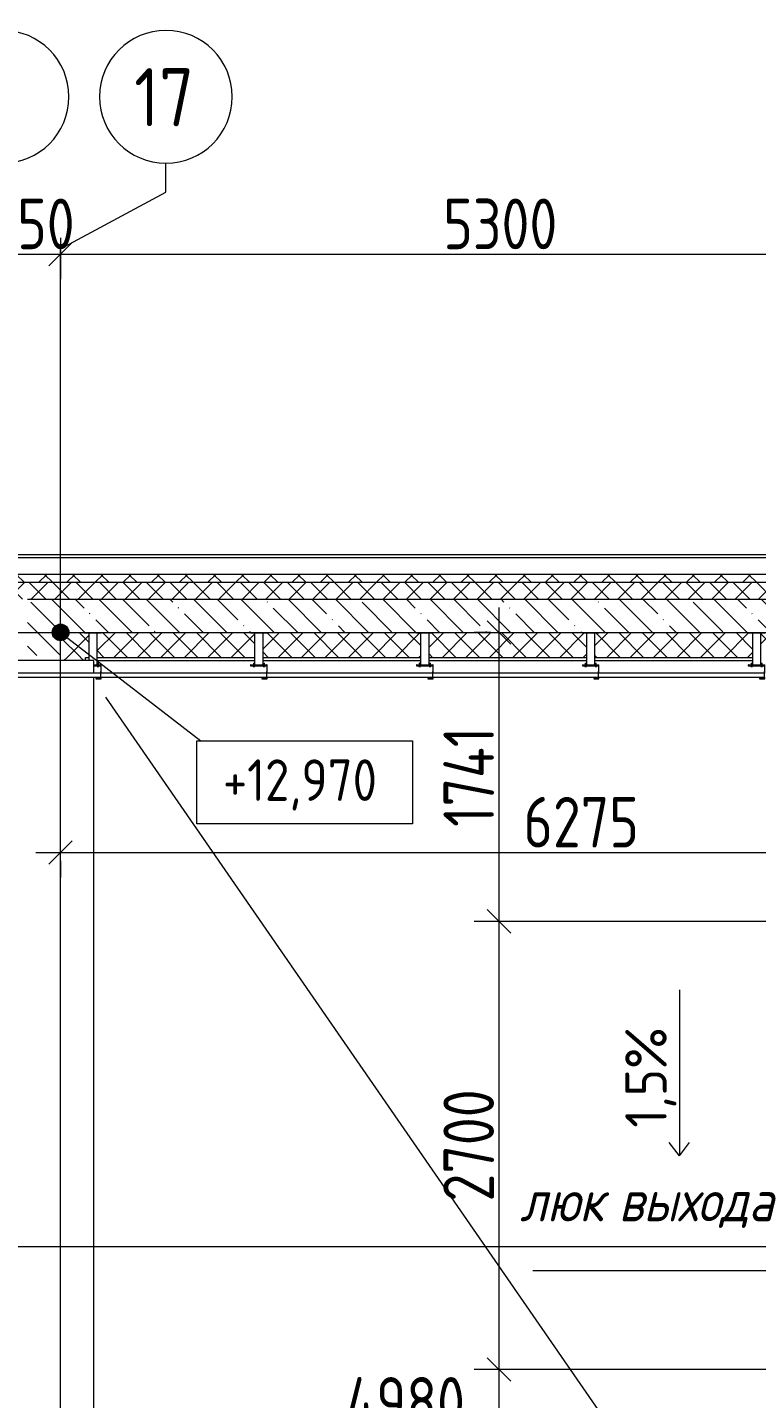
# Model space of a CAD drawing. Header units: millimetres. Extents: x -592259 to 288321, y -552984 to 293768.
# Drawn here: x 92967 to 97362, y -490221 to -481961 of the extents above; entities that cross this region are included whole.
import ezdxf

# ---------------------------------------------------------------- set-up
doc = ezdxf.new("R2010")
doc.units = ezdxf.units.MM
doc.linetypes.add('ADSK_Линия сетки', pattern=[2500, 2000, -250, 0, -250])
doc.layers.get('Defpoints').update_dxf_attribs({"color": 250})
for name, color, linetype, lineweight in [('Аннотация', 250, 'Continuous', 20), ('Крыша', 7, 'Continuous', 5), ('Обобщенные модели', 250, 'Continuous', 9), ('Ограждение', 7, 'Continuous', 5), ('Оси', 250, 'Continuous', 9), ('Отметки', 7, 'Continuous', 9), ('Размеры', 7, 'Continuous', 9), ('Стены внутренние', 7, 'Continuous', 9), ('Стены наружные', 7, 'Continuous', 9), ('Стены отделка', 7, 'Continuous', 13), ('Стены перегородки', 7, 'Continuous', 13), ('Стены штриховка', 250, 'Continuous', 9)]:
    doc.layers.add(name, color=color, linetype=linetype, lineweight=lineweight)
doc.styles.add('GOST Common', font='', dxfattribs={"width": 0.9, "height": 350})
doc.styles.add('GOST Common_1', font='', dxfattribs={"width": 0.9, "height": 250})
doc.styles.add('GOST Common_2', font='', dxfattribs={"width": 0.8, "height": 350})
doc.styles.add('GOST Common_I', font='', dxfattribs={"width": 0.9, "height": 250})
doc.styles.add('ISOCPEUR_1', font='isocpeur.ttf', dxfattribs={"width": 0.9, "height": 250})
doc.styles.add('А3', font='ГОСТ тип А.ttf')
doc.styles.get('GOST Common').set_extended_font_data('GOST Common')
doc.styles.get('GOST Common_1').set_extended_font_data('GOST Common')
doc.styles.get('GOST Common_2').set_extended_font_data('GOST Common')
doc.styles.get('GOST Common_I').set_extended_font_data('GOST Common', italic=True)
doc.dimstyles.new('ADSK_Основной_2_5_мм', dxfattribs={"dimscale": 304.8, "dimtxt": 0.824897, "dimasz": 0.463911, "dimexe": 0.492126, "dimexo": 0.001615, "dimgap": 0.098425, "dimtad": 1, "dimdec": 0, "dimlfac": 304.8, "dimdsep": 46, "dimtxsty": 'GOST Common_1', "dimblk1": 'OBLIQUE', "dimblk2": 'OBLIQUE', "dimsah": 1, "dimcen": 0.09, "dimdle": 0.492126, "dimazin": 0, "dimtfac": 1, "dimtdec": 4, "dimtix": 1, "dimtmove": 0, "dimatfit": 3, "dimfxl": 1, "dimtvp": 1, "dimtolj": 1, "dimtzin": 0, "dimlwd": 9, "dimlwe": 9, "dimarcsym": 2})
doc.dimstyles.new('ADSK_Основной_2_мм', dxfattribs={"dimscale": 304.8, "dimtxt": 201.142999, "dimasz": 0.463911, "dimexe": 0.492126, "dimexo": 0.492126, "dimgap": 0.098425, "dimtad": 1, "dimdec": 0, "dimdsep": 46, "dimtxsty": 'GOST Common_2', "dimblk1": 'OBLIQUE', "dimblk2": 'OBLIQUE', "dimsah": 1, "dimcen": 0.09, "dimdle": 0.492126, "dimazin": 0, "dimtfac": 1, "dimtdec": 4, "dimtix": 1, "dimtmove": 1, "dimatfit": 3, "dimfxl": 1, "dimtvp": 1, "dimtolj": 1, "dimtzin": 0, "dimlwd": 9, "dimlwe": 9, "dimarcsym": 2})
doc.dimstyles.new('ADSK_Основной_2_мм_1', dxfattribs={"dimscale": 304.8, "dimtxt": 201.142999, "dimasz": 0.463911, "dimexe": 0.492126, "dimexo": 0.492126, "dimgap": 0.098425, "dimtad": 1, "dimdec": 0, "dimdsep": 46, "dimtxsty": 'GOST Common_2', "dimblk1": 'OBLIQUE', "dimblk2": 'OBLIQUE', "dimsah": 1, "dimcen": 0.09, "dimdle": 0.492126, "dimazin": 0, "dimtfac": 1, "dimtdec": 4, "dimtix": 1, "dimtmove": 0, "dimatfit": 3, "dimfxl": 1, "dimtvp": 1, "dimtolj": 1, "dimtzin": 0, "dimlwd": 9, "dimlwe": 9, "dimarcsym": 2})
pattern_1 = [(45, (23667.23, -543980.64), (-70.71068, 70.71068), []), (135, (23667.23, -543980.64), (-70.71068, -70.71068), [])]
pattern_2 = [(135, (23667.23, -543980.64), (-142.5619, -142.5619), []), (135, (23809.8, -543980.64), (-142.5619, -142.5619), [252.016, -50.403, 3.353, -47.05])]

# ---------------------------------------------------------------- blocks, each defined once
blk = doc.blocks.new('Фартук_СКБ - 141_Фартук_СКБ_790-41422802-АР3_Кладочный план кровли _17_930 С2-3')
at = {"layer": 'Обобщенные модели'}
for p, q in [((75, 30), (0, 30)), ((0, 30), (0, 0)), ((11730, 30), (100, 30)), ((0, 0), (0, -829))]:
    blk.add_line(p, q, dxfattribs=at)
blk = doc.blocks.new('Ограждение - Н_800-V5-АР3_Кладочный план кровли _17_930 С2-3')
at = {"layer": 'Ограждение'}
for p, q in [((-78, 32), (-80, 32)), ((-80, 32), (-80, 2)), ((-80, 2), (-35, 2)), ((-80, 2), (-80, 0)), ((-78, 4), (-78, 32)), ((-35, 4), (-78, 4)), ((-35, 2), (-35, 4)), ((-2, 2), (-35, 2)), ((-2, 24), (-5, 24)), ((-2, 24), (-5, 24)), ((-5, 14), (-5, 24)), ((-5, 24), (-5, 14)), ((-5, 14), (-5, 24)), ((-5, 24), (-5, 14)), ((-5, 14), (-2, 14)), ((-5, 14), (-2, 14)), ((-2, 45), (-2, 2)), ((0, 0), (0, 45)), ((15, 22), (0, 22)), ((0, 16), (15, 16)), ((15, 22), (5, 22)), ((5, 16), (15, 16)), ((15, 21.6), (15, 22)), ((15, 22), (15, 16)), ((15, 21.6), (15, 22)), ((15, 22), (15, 21.6)), ((15, 16), (15, 16.4)), ((15, 16), (15, 16.4)), ((15, 16.4), (15, 16)), ((-80, 0), (-70, 0)), ((-45, 0), (0, 0))]:
    blk.add_line(p, q, dxfattribs=at)
blk = doc.blocks.new('Ограждение - Н_800-35689610-АР3_Кладочный план кровли _17_930 С2-3')
at = {"layer": 'Ограждение'}
for p, q in [((-2, 85), (-5, 85)), ((-2, 85), (-5, 85)), ((-5, 75), (-5, 85)), ((-5, 85), (-5, 75)), ((-5, 75), (-5, 85)), ((-5, 85), (-5, 75)), ((0, 100), (-2, 100)), ((-2, 100), (-2, 2)), ((0, 0), (0, 100)), ((15, 83), (0, 83)), ((15, 83), (5, 83)), ((15, 82.6), (15, 83)), ((15, 83), (15, 77)), ((15, 82.6), (15, 83)), ((15, 83), (15, 82.6)), ((-78, 32), (-80, 32)), ((-80, 32), (-80, 2)), ((-80, 2), (-35, 2)), ((-80, 2), (-80, 0)), ((-78, 4), (-78, 32)), ((-35, 4), (-78, 4)), ((-35, 2), (-35, 4)), ((-2, 2), (-35, 2)), ((-5, 75), (-2, 75)), ((-5, 75), (-2, 75)), ((-2, 24), (-5, 24)), ((-2, 24), (-5, 24)), ((-5, 14), (-5, 24)), ((-5, 24), (-5, 14)), ((-5, 14), (-5, 24)), ((-5, 24), (-5, 14)), ((-5, 14), (-2, 14)), ((-5, 14), (-2, 14)), ((0, 77), (15, 77)), ((15, 22), (0, 22)), ((0, 16), (15, 16)), ((5, 77), (15, 77)), ((15, 22), (5, 22)), ((5, 16), (15, 16)), ((15, 77), (15, 77.4)), ((15, 77), (15, 77.4)), ((15, 77.4), (15, 77)), ((15, 21.6), (15, 22)), ((15, 22), (15, 16)), ((15, 21.6), (15, 22)), ((15, 22), (15, 21.6)), ((15, 16), (15, 16.4)), ((15, 16), (15, 16.4)), ((15, 16.4), (15, 16)), ((-80, 0), (-70, 0)), ((-45, 0), (0, 0))]:
    blk.add_line(p, q, dxfattribs=at)
blk = doc.blocks.new('Ограждение - Ограждение-35682293-АР3_Кладочный план кровли _17_930 С2-3')
at = {"layer": 'Ограждение'}
for p, q in [((69741, 58130), (68743, 58130)), ((68743, 58105), (69741, 58105)), ((70741, 58130), (69743, 58130)), ((69743, 58105), (70741, 58105)), ((71741, 58130), (70743, 58130)), ((70743, 58105), (71741, 58105)), ((72741, 58130), (71743, 58130)), ((71743, 58105), (72741, 58105)), ((73741, 58130), (72743, 58130)), ((72743, 58105), (73741, 58105))]:
    blk.add_line(p, q, dxfattribs=at)
at = {"rotation": 89.99999999999982}
for name, p in [('Ограждение - Н_800-V5-АР3_Кладочный план кровли _17_930 С2-3', (69745, 58175)), ('Ограждение - Н_800-35689610-АР3_Кладочный план кровли _17_930 С2-3', (70745, 58175)), ('Ограждение - Н_800-35689610-АР3_Кладочный план кровли _17_930 С2-3', (71745, 58175)), ('Ограждение - Н_800-35689610-АР3_Кладочный план кровли _17_930 С2-3', (72745, 58175)), ('Ограждение - Н_800-35689610-АР3_Кладочный план кровли _17_930 С2-3', (73745, 58175))]:
    blk.add_blockref(name, p, dxfattribs=at)
blk = doc.blocks.new('TN_Удлинитель для кровельного ограждения - Удлинитель для кровельного ограждения ТехноНИКОЛЬ 200 мм-V7-АР3_Кладочный план кровли _17_930 С2-3')
at = {"layer": 'Ограждение'}
for p, q in [((69645, 58375), (69645, 58370)), ((69645, 58375), (69655, 58375)), ((69655, 58370), (69645, 58370)), ((69655, 58375), (69735, 58375)), ((69735, 58370), (69655, 58370)), ((69669.5, 58370), (69669.5, 58205)), ((69720.5, 58180), (69720.5, 58370)), ((69735, 58375), (69745, 58375)), ((69745, 58370), (69735, 58370)), ((69745, 58370), (69745, 58375)), ((69700, 58180), (69723.6, 58180)), ((69728.6, 58180), (69735, 58180)), ((69735, 58180), (69745, 58180)), ((69745, 58180), (69743.7, 58180)), ((69745, 58175), (69745, 58180))]:
    blk.add_line(p, q, dxfattribs=at)
blk = doc.blocks.new('TN_Удлинитель для кровельного ограждения - Удлинитель для кровельного ограждения ТехноНИКОЛЬ 200 мм-V8-АР3_Кладочный план кровли _17_930 С2-3')
at = {"layer": 'Ограждение'}
for p, q in [((70645, 58375), (70645, 58370)), ((70645, 58375), (70655, 58375)), ((70655, 58370), (70645, 58370)), ((70655, 58375), (70735, 58375)), ((70735, 58370), (70655, 58370)), ((70669.5, 58370), (70669.5, 58180)), ((70720.5, 58180), (70720.5, 58370)), ((70735, 58375), (70745, 58375)), ((70745, 58370), (70735, 58370)), ((70745, 58370), (70745, 58375)), ((70645, 58180), (70645, 58175)), ((70645, 58180), (70655, 58180)), ((70646.3, 58180), (70645, 58180)), ((70655, 58180), (70662.6, 58180)), ((70668.1, 58180), (70723.6, 58180)), ((70728.6, 58180), (70735, 58180)), ((70735, 58180), (70745, 58180)), ((70745, 58180), (70743.7, 58180)), ((70745, 58175), (70745, 58180))]:
    blk.add_line(p, q, dxfattribs=at)
blk = doc.blocks.new('TN_Удлинитель для кровельного ограждения - Удлинитель для кровельного ограждения ТехноНИКОЛЬ 200 мм-35682382-АР3_Кладочный план кровли _17_930 С2-3')
at = {"layer": 'Ограждение'}
for p, q in [((68645, 58375), (68645, 58370)), ((68645, 58375), (68655, 58375)), ((68655, 58370), (68645, 58370)), ((68655, 58375), (68735, 58375)), ((68735, 58370), (68655, 58370)), ((68669.5, 58370), (68669.5, 58180)), ((68720.5, 58180), (68720.5, 58370)), ((68735, 58375), (68745, 58375)), ((68745, 58370), (68735, 58370)), ((68745, 58370), (68745, 58375)), ((68645, 58180), (68645, 58175)), ((68645, 58180), (68655, 58180)), ((68646.3, 58180), (68645, 58180)), ((68655, 58180), (68662.6, 58180)), ((68667.6, 58180), (68723.6, 58180)), ((68728.6, 58180), (68735, 58180)), ((68735, 58180), (68745, 58180)), ((68745, 58180), (68743.7, 58180)), ((68745, 58175), (68745, 58180))]:
    blk.add_line(p, q, dxfattribs=at)
blk = doc.blocks.new('Ось сетки - Круг_Ø8 мм-39983606-АР3_Кладочный план кровли _17_930 С2-3')
at = {"layer": 'Оси'}
for start, end in [(360, 180), (180, 360)]:
    blk.add_arc((0, 0), 4, start, end, dxfattribs=at)
blk = doc.blocks.new('_Oblique')
at = {"color": 0, "linetype": 'ByBlock', "lineweight": -2}
blk.add_line((-0.5, -0.5), (0.5, 0.5), dxfattribs=at)
blk = doc.blocks.new('*D6166')
at = {"layer": 'Defpoints', "color": 0, "transparency": 16777216}
for p in [(92817.2, -483226.9), (93167.2, -483226.9), (93167.2, -483326.9)]:
    blk.add_point(p, dxfattribs=at)
at = {"layer": 'Размеры', "color": 0, "lineweight": 9, "transparency": 16777216}
for p, q in [((92817.2, -483227.4), (92817.2, -483476.9)), ((93167.2, -483227.4), (93167.2, -483476.9)), ((92817.2, -483326.9), (92675.8, -483326.9)), ((92817.2, -483326.9), (93167.2, -483326.9)), ((93167.2, -483326.9), (93308.6, -483326.9))]:
    blk.add_line(p, q, dxfattribs=at)
at = {"layer": 'Размеры', "color": 0, "lineweight": 9, "transparency": 16777216, "xscale": 141.4, "yscale": 141.4, "zscale": 141.4}
blk.add_blockref('_Oblique', (92817.2, -483326.9), dxfattribs=at)
at = {"layer": 'Размеры', "color": 0, "lineweight": 9, "transparency": 16777216, "xscale": 141.4, "yscale": 141.4, "zscale": 141.4, "rotation": 180}
blk.add_blockref('_Oblique', (93167.2, -483326.9), dxfattribs=at)
at = {"layer": 'Размеры', "color": 0, "transparency": 16777216, "insert": (92992.2, -483144.5), "char_height": 304.8, "width": 567.632, "attachment_point": 5, "style": 'А3'}
blk.add_mtext('\\A1;350', dxfattribs=at)
blk = doc.blocks.new('*D6167')
at = {"layer": 'Defpoints', "color": 0, "transparency": 16777216}
for p in [(93167.2, -483226.9), (98467.2, -483226.9), (98467.2, -483326.9)]:
    blk.add_point(p, dxfattribs=at)
at = {"layer": 'Размеры', "color": 0, "lineweight": 9, "transparency": 16777216}
for p, q in [((93167.2, -483227.4), (93167.2, -483476.9)), ((98467.2, -483227.4), (98467.2, -483476.9)), ((93017.2, -483326.9), (98617.2, -483326.9))]:
    blk.add_line(p, q, dxfattribs=at)
at = {"layer": 'Размеры', "color": 0, "lineweight": 9, "transparency": 16777216, "xscale": 141.4, "yscale": 141.4, "zscale": 141.4, "rotation": 180}
blk.add_blockref('_Oblique', (93167.2, -483326.9), dxfattribs=at)
at = {"layer": 'Размеры', "color": 0, "lineweight": 9, "transparency": 16777216, "xscale": 141.4, "yscale": 141.4, "zscale": 141.4}
blk.add_blockref('_Oblique', (98467.2, -483326.9), dxfattribs=at)
at = {"layer": 'Размеры', "color": 0, "transparency": 16777216, "insert": (95817.2, -483144.5), "char_height": 304.8, "width": 756.843, "attachment_point": 5, "style": 'А3'}
blk.add_mtext('\\A1;5300', dxfattribs=at)
blk = doc.blocks.new('Высотные отметки - Рамка-32693647-АР3_Кладочный план кровли _17_930 С2-3')
at = {"layer": 'Аннотация'}
for p, q in [((-6.5, 0), (-6.5, 5)), ((-6.5, 5), (6.5, 5)), ((6.5, 5), (6.5, 0)), ((6.5, 0), (-6.5, 0))]:
    blk.add_line(p, q, dxfattribs=at)
blk = doc.blocks.new('*D6244')
at = {"layer": 'Defpoints', "color": 0, "transparency": 16777216}
for p in [(93167.2, -490586.2), (98147.2, -490686.2), (98147.2, -491359.6)]:
    blk.add_point(p, dxfattribs=at)
at = {"layer": 'Размеры', "color": 0, "lineweight": 9, "transparency": 16777216}
for p, q in [((98147.2, -491209.6), (98147.2, -490536.2)), ((93017.2, -490686.2), (98297.2, -490686.2)), ((93167.2, -490736.2), (93167.2, -490836.2))]:
    blk.add_line(p, q, dxfattribs=at)
at = {"layer": 'Размеры', "color": 0, "lineweight": 9, "transparency": 16777216, "xscale": 141.4, "yscale": 141.4, "zscale": 141.4, "rotation": 180}
blk.add_blockref('_Oblique', (93167.2, -490686.2), dxfattribs=at)
at = {"layer": 'Размеры', "color": 0, "lineweight": 9, "transparency": 16777216, "xscale": 141.4, "yscale": 141.4, "zscale": 141.4}
blk.add_blockref('_Oblique', (98147.2, -490686.2), dxfattribs=at)
at = {"layer": 'Размеры', "color": 0, "transparency": 16777216, "insert": (94885.2, -490091.7), "char_height": 304.8, "width": 625.93, "attachment_point": 1, "line_spacing_factor": 1.022761, "style": 'А3'}
blk.add_mtext('\\A1;4980', dxfattribs=at)
blk = doc.blocks.new('*D6247')
at = {"layer": 'Defpoints', "color": 0, "transparency": 16777216}
for p in [(93167.2, -486831.2), (99442.2, -486931.2), (99442.2, -487382.1)]:
    blk.add_point(p, dxfattribs=at)
at = {"layer": 'Размеры', "color": 0, "lineweight": 9, "transparency": 16777216}
for p, q in [((99442.2, -487232.1), (99442.2, -486781.2)), ((93017.2, -486931.2), (99592.2, -486931.2)), ((93167.2, -486981.2), (93167.2, -487081.2))]:
    blk.add_line(p, q, dxfattribs=at)
at = {"layer": 'Размеры', "color": 0, "lineweight": 9, "transparency": 16777216, "xscale": 141.4, "yscale": 141.4, "zscale": 141.4, "rotation": 180}
blk.add_blockref('_Oblique', (93167.2, -486931.2), dxfattribs=at)
at = {"layer": 'Размеры', "color": 0, "lineweight": 9, "transparency": 16777216, "xscale": 141.4, "yscale": 141.4, "zscale": 141.4}
blk.add_blockref('_Oblique', (99442.2, -486931.2), dxfattribs=at)
at = {"layer": 'Размеры', "color": 0, "transparency": 16777216, "insert": (96304.7, -486748.8), "char_height": 304.8, "width": 605.475, "attachment_point": 5, "style": 'А3'}
blk.add_mtext('\\A1;6275', dxfattribs=at)
blk = doc.blocks.new('*D6250')
at = {"layer": 'Defpoints', "color": 0, "transparency": 16777216}
for p in [(95909.4, -485605.6), (95809.4, -487346.1), (99478.2, -487346.1)]:
    blk.add_point(p, dxfattribs=at)
at = {"layer": 'Размеры', "color": 0, "lineweight": 9, "transparency": 16777216}
for p, q in [((95809.4, -485455.6), (95809.4, -487496.1)), ((95759.4, -485605.6), (95659.4, -485605.6)), ((99328.2, -487346.1), (95659.4, -487346.1))]:
    blk.add_line(p, q, dxfattribs=at)
at = {"layer": 'Размеры', "color": 0, "lineweight": 9, "transparency": 16777216, "xscale": 141.4, "yscale": 141.4, "zscale": 141.4}
for p, rotation in [((95809.4, -485605.6), 90), ((95809.4, -487346.1), 270)]:
    blk.add_blockref('_Oblique', p, dxfattribs=dict(at, rotation=rotation))
at = {"layer": 'Размеры', "color": 0, "transparency": 16777216, "insert": (95627, -486475.9), "char_height": 304.8, "width": 535.927, "attachment_point": 5, "rotation": 90, "style": 'А3'}
blk.add_mtext('\\A1;1741', dxfattribs=at)
blk = doc.blocks.new('*D6251')
at = {"layer": 'Defpoints', "color": 0, "transparency": 16777216}
for p in [(99478.2, -487346.1), (95809.4, -490046.1), (99478.2, -490046.1)]:
    blk.add_point(p, dxfattribs=at)
at = {"layer": 'Размеры', "color": 0, "lineweight": 9, "transparency": 16777216}
for p, q in [((95809.4, -487196.1), (95809.4, -490196.1)), ((99328.2, -487346.1), (95659.4, -487346.1)), ((99328.2, -490046.1), (95659.4, -490046.1))]:
    blk.add_line(p, q, dxfattribs=at)
at = {"layer": 'Размеры', "color": 0, "lineweight": 9, "transparency": 16777216, "xscale": 141.4, "yscale": 141.4, "zscale": 141.4}
for p, rotation in [((95809.4, -487346.1), 90), ((95809.4, -490046.1), 270)]:
    blk.add_blockref('_Oblique', p, dxfattribs=dict(at, rotation=rotation))
at = {"layer": 'Размеры', "color": 0, "transparency": 16777216, "insert": (95627, -488696.1), "char_height": 304.8, "width": 605.475, "attachment_point": 5, "rotation": 90, "style": 'А3'}
blk.add_mtext('\\A1;2700', dxfattribs=at)
blk = doc.blocks.new('*D6287')
at = {"layer": 'Defpoints', "color": 0, "transparency": 16777216}
for p in [(99478.2, -490046.1), (95809.4, -491385.6), (98121.2, -491385.6)]:
    blk.add_point(p, dxfattribs=at)
at = {"layer": 'Размеры', "color": 0, "lineweight": 9, "transparency": 16777216}
for p, q in [((95809.4, -489896.1), (95809.4, -491535.6)), ((99328.2, -490046.1), (95659.4, -490046.1)), ((97971.2, -491385.6), (95659.4, -491385.6))]:
    blk.add_line(p, q, dxfattribs=at)
at = {"layer": 'Размеры', "color": 0, "lineweight": 9, "transparency": 16777216, "xscale": 141.4, "yscale": 141.4, "zscale": 141.4}
for p, rotation in [((95809.4, -490046.1), 90), ((95809.4, -491385.6), 270)]:
    blk.add_blockref('_Oblique', p, dxfattribs=dict(at, rotation=rotation))
at = {"layer": 'Размеры', "color": 0, "transparency": 16777216, "insert": (95627, -490715.9), "char_height": 304.8, "width": 560.473, "attachment_point": 5, "rotation": 90, "style": 'А3'}
blk.add_mtext('\\A1;1339', dxfattribs=at)

msp = doc.modelspace()

# ---------------------------------------------------------------- hatches: boundary and pattern name
at = {"layer": 'Отметки'}
h = msp.add_hatch(color=256, dxfattribs=at)
edge = h.paths.add_edge_path()
edge.add_arc((93167.2298, -485605.641), 50, 0, 360)
at = {"layer": 'Стены внутренние', "lineweight": 5}
h = msp.add_hatch(dxfattribs=at)
h.set_pattern_fill('FP_1', color=256, style=0, pattern_type=2)
h.set_pattern_definition(pattern_2)
h.paths.add_polyline_path([(96284.7036, -485605.641), (99264.2298, -485605.641), (99264.2298, -485405.641), (92967.2298, -485405.641), (92967.2298, -485605.641), (95930.268, -485605.641)])
h = msp.add_hatch(dxfattribs=at)
h.set_pattern_fill('FP_1', color=256, style=0, pattern_type=2)
h.set_pattern_definition(pattern_2)
h.paths.add_polyline_path([(93167.2298, -497677.641), (93167.2298, -497505.641), (92967.2298, -497505.641), (92967.2298, -497677.641), (93094.783, -497677.641)])
h.paths.add_polyline_path([(93072.2298, -485775.641), (93167.2298, -485775.641), (93167.2298, -485605.641), (92967.2298, -485605.641), (92967.2298, -485775.641), (93066.2298, -485775.641)])
at = {"layer": 'Стены наружные', "lineweight": 5}
h = msp.add_hatch(dxfattribs=at)
h.set_pattern_fill('FP_34', color=256, style=0, pattern_type=2)
h.set_pattern_definition([(135, (23667.23, -543980.64), (-84.85281, -84.85281), []), (225, (23667.23, -543980.64), (84.85281, -84.85281), [])])
h.paths.add_polyline_path([(99264.2298, -485305.641), (99264.2298, -485255.641), (92857.2298, -485255.641), (92857.2298, -485305.641), (98411.3174, -485305.641)])
h = msp.add_hatch(dxfattribs=at)
h.set_pattern_fill('FP_33', color=256, style=0, pattern_type=2)
h.set_pattern_definition(pattern_1)
h.paths.add_polyline_path([(99264.2298, -485405.641), (99264.2298, -485305.641), (92857.2298, -485305.641), (92857.2298, -485405.641), (98411.3174, -485405.641)])
h = msp.add_hatch(dxfattribs=at)
h.set_pattern_fill('FP_33', color=256, style=0, pattern_type=2)
h.set_pattern_definition(pattern_1)
h.paths.add_polyline_path([(99120.1886, -485755.641), (99264.2298, -485755.641), (99264.2298, -485605.641), (98410.8901, -485605.641), (98410.8901, -485610.6855), (98387.7298, -485610.6855), (98387.7298, -485755.641), (98765.753, -485755.641)])
h.paths.add_polyline_path([(98336.7298, -485755.641), (98335.7298, -485610.6855), (98313.5696, -485610.6855), (98313.5696, -485605.641), (97410.8901, -485605.641), (97410.8901, -485610.6855), (97387.7298, -485610.6855), (97387.7298, -485755.641), (98322.7084, -485755.641)])
h.paths.add_polyline_path([(97336.7298, -485755.641), (97335.7298, -485610.6855), (97313.5696, -485610.6855), (97313.5696, -485605.641), (96410.8901, -485605.641), (96410.8901, -485610.6855), (96387.7298, -485610.6855), (96387.7298, -485755.641), (96993.5749, -485755.641)])
h.paths.add_polyline_path([(96284.7036, -485755.641), (96336.7298, -485755.641), (96335.7298, -485610.6855), (96313.5696, -485610.6855), (96313.5696, -485605.641), (95410.8901, -485605.641), (95410.8901, -485610.6855), (95387.7298, -485610.6855), (95387.7298, -485755.641), (95930.268, -485755.641)])
h.paths.add_polyline_path([(95336.7298, -485755.641), (95335.7298, -485610.6855), (95313.5696, -485610.6855), (95313.5696, -485605.641), (94410.8901, -485605.641), (94410.8901, -485610.6855), (94387.7298, -485610.6855), (94387.7298, -485755.641), (95310.0057, -485755.641)])
h.paths.add_polyline_path([(93803.6543, -485755.641), (94336.7298, -485755.641), (94335.7298, -485610.6855), (94313.5696, -485610.6855), (94313.5696, -485605.641), (93410.8901, -485605.641), (93410.8901, -485610.6855), (93387.7298, -485610.6855), (93387.7298, -485755.641), (93449.2187, -485755.641)])
h.paths.add_polyline_path([(93272.0009, -485755.641), (93336.7298, -485755.1491), (93335.7298, -485610.6855), (93313.5696, -485610.6855), (93313.5696, -485605.641), (93167.2298, -485605.641), (93167.2298, -485755.641)])
h.paths.add_polyline_path([(92563.1296, -485755.641), (92717.2298, -485755.641), (92717.2298, -485605.641), (92410.8901, -485605.641), (92410.8901, -485610.6855), (92387.7298, -485610.6855), (92387.7298, -485755.641)])
h.paths.add_polyline_path([(92336.7298, -485755.641), (92335.7298, -485610.6855), (92313.5696, -485610.6855), (92313.5696, -485605.641), (92117.2298, -485605.641), (92117.2298, -485755.641), (92208.694, -485755.641)])
h = msp.add_hatch(dxfattribs=at)
h.set_pattern_fill('FP_33', color=256, style=0, pattern_type=2)
h.set_pattern_definition(pattern_1)
h.paths.add_polyline_path([(93317.2298, -497527.641), (93317.2298, -497505.641), (93167.2298, -497505.641), (93167.2298, -497527.641)])
h.paths.add_polyline_path([(93167.2298, -485775.641), (93317.2298, -485775.641), (93317.2298, -485755.641), (93167.2298, -485755.641)])

# ---------------------------------------------------------------- linework, layer by layer
at = {"layer": 'Аннотация'}
msp.add_line((99049.8991, -489451.5108), (96013.2897, -489451.5108), dxfattribs=at)
at = {"layer": 'Крыша'}
msp.add_line((93437.2298, -485995.8931), (97112.3693, -491307.8589), dxfattribs=at)
at = {"layer": 'Оси', "ltscale": 100}
for p, q in [((93802.2298, -482954.1358), (93802.2298, -482778.6358)), ((93167.2298, -483294.1481), (93802.2298, -482954.1358))]:
    msp.add_line(p, q, dxfattribs=at)
at = {"layer": 'Оси', "linetype": 'ADSK_Линия сетки', "ltscale": 100}
for p, q in [((93167.2298, -546449.4803), (93167.2298, -483294.1481)), ((88763.207, -485605.6404), (168383.8317, -485605.6404)), ((88763.207, -489305.6404), (180488.1093, -489305.6404))]:
    msp.add_line(p, q, dxfattribs=at)
at = {"layer": 'Отметки'}
for p, q in [((93167.2298, -485605.641), (94013.4706, -486259.3765)), ((94013.4706, -486259.3765), (94638.5814, -486259.3765))]:
    msp.add_line(p, q, dxfattribs=at)
msp.add_circle((93167.2298, -485605.641), 50, dxfattribs=at)
at = {"layer": 'Размеры'}
for p, q in [((96896.9701, -487757.8028), (96896.9701, -488757.8028)), ((96896.9701, -488757.8028), (96835.5839, -488677.8028)), ((96896.9701, -488757.8028), (96958.3563, -488677.8028))]:
    msp.add_line(p, q, dxfattribs=at)
at = {"layer": 'Стены отделка', "lineweight": 5}
msp.add_line((92117.2298, -485135.641), (100997.2298, -485135.641), dxfattribs=at)
at = {"layer": 'Стены перегородки'}
for p, q in [((92967.2298, -485405.641), (101167.2298, -485405.641)), ((93167.2298, -485605.641), (93313.5696, -485605.641)), ((93410.8901, -485605.641), (94313.5696, -485605.641)), ((94410.8901, -485605.641), (95313.5696, -485605.641)), ((95410.8901, -485605.641), (96313.5696, -485605.641)), ((96410.8901, -485605.641), (97313.5696, -485605.641)), ((93387.6155, -485775.641), (94336.7298, -485775.641)), ((94387.6155, -485775.641), (95336.7298, -485775.641)), ((95387.6155, -485775.641), (96336.7298, -485775.641)), ((96387.6155, -485775.641), (97336.7298, -485775.641))]:
    msp.add_line(p, q, dxfattribs=at)
at = {"layer": 'Стены штриховка'}
for p, q in [((101017.2298, -485155.641), (92117.2298, -485155.641)), ((101117.2298, -485255.641), (92117.2298, -485255.641)), ((101117.2298, -485305.641), (92117.2298, -485305.641)), ((93167.2298, -485775.641), (93167.2298, -485605.641)), ((93317.2298, -485755.641), (93336.7298, -485755.641)), ((93317.2298, -485775.641), (93317.2298, -485755.641)), ((93387.524, -485755.641), (94336.7298, -485755.641)), ((94387.524, -485755.641), (95336.7298, -485755.641)), ((95387.524, -485755.641), (96336.7298, -485755.641)), ((96387.524, -485755.641), (97336.7298, -485755.641))]:
    msp.add_line(p, q, dxfattribs=at)

# ---------------------------------------------------------------- block references
at = {"layer": 'Обобщенные модели', "rotation": 270}
msp.add_blockref('Фартук_СКБ - 141_Фартук_СКБ_790-41422802-АР3_Кладочный план кровли _17_930 С2-3', (93337.2298, -485775.641), dxfattribs=at)
at = {"layer": 'Ограждение'}
for name, p in [('TN_Удлинитель для кровельного ограждения - Удлинитель для кровельного ограждения ТехноНИКОЛЬ 200 мм-V7-АР3_Кладочный план кровли _17_930 С2-3', (23667.2298, -543980.641)), ('TN_Удлинитель для кровельного ограждения - Удлинитель для кровельного ограждения ТехноНИКОЛЬ 200 мм-V8-АР3_Кладочный план кровли _17_930 С2-3', (23667.2298, -543980.641)), ('TN_Удлинитель для кровельного ограждения - Удлинитель для кровельного ограждения ТехноНИКОЛЬ 200 мм-35682382-АР3_Кладочный план кровли _17_930 С2-3', (26667.2298, -543980.641)), ('TN_Удлинитель для кровельного ограждения - Удлинитель для кровельного ограждения ТехноНИКОЛЬ 200 мм-35682382-АР3_Кладочный план кровли _17_930 С2-3', (27667.2298, -543980.641)), ('TN_Удлинитель для кровельного ограждения - Удлинитель для кровельного ограждения ТехноНИКОЛЬ 200 мм-35682382-АР3_Кладочный план кровли _17_930 С2-3', (28667.2298, -543980.641)), ('Ограждение - Ограждение-35682293-АР3_Кладочный план кровли _17_930 С2-3', (23667.2298, -543980.641))]:
    msp.add_blockref(name, p, dxfattribs=at)
at = {"layer": 'Оси', "xscale": 99.99999999999993, "yscale": 99.99999999999993, "zscale": 99.99999999999993}
for p in [(92817.2298, -482378.6358), (93802.2298, -482378.6358)]:
    msp.add_blockref('Ось сетки - Круг_Ø8 мм-39983606-АР3_Кладочный план кровли _17_930 С2-3', p, dxfattribs=at)
at = {"layer": 'Отметки', "xscale": 99.99999999999993, "yscale": 99.99999999999993, "zscale": 99.99999999999993, "rotation": 180}
msp.add_blockref('Высотные отметки - Рамка-32693647-АР3_Кладочный план кровли _17_930 С2-3', (94638.5814, -486259.3765), dxfattribs=at)

# ---------------------------------------------------------------- texts
at = {"layer": 'Аннотация', "char_height": 250, "attachment_point": 1, "style": 'GOST Common_I'}
for s, insert, width in [('люк', (95935.8991, -488903.1775), 627.721313), ('выхода', (96531.2116, -488903.1775), 1226.581875)]:
    msp.add_mtext(s, dxfattribs=dict(at, insert=insert, width=width))
at = {"layer": 'Оси', "insert": (93611.0492, -482206.1025), "char_height": 350, "width": 461.772, "attachment_point": 1, "style": 'GOST Common'}
msp.add_mtext('17', dxfattribs=at)
at = {"layer": 'Отметки', "insert": (94145.6561, -486370.3731), "char_height": 250, "width": 1164.590943, "attachment_point": 1, "line_spacing_factor": 1.022761, "style": 'GOST Common_1'}
msp.add_mtext('+12,970', dxfattribs=at)
at = {"layer": 'Размеры', "insert": (96570.3562, -488588.9447), "char_height": 250, "width": 794.740729, "attachment_point": 1, "rotation": 90, "line_spacing_factor": 1.149209, "style": 'ISOCPEUR_1'}
msp.add_mtext('1,5%', dxfattribs=at)

# ---------------------------------------------------------------- dimensions: what is measured, and where the dimension line sits
at = {"layer": 'Размеры'}
for base, p1, p2, dimstyle, override, picture, middle in [((93167.2298, -483326.9214), (92817.2298, -483226.9365), (93167.2298, -483226.9365), 'ADSK_Основной_2_5_мм', {"dimtxt": 1, "dimlfac": 1, "dimpost": '<>', "dimtxsty": 'А3', "dimfxl": 350}, '*D6166', (92992.2298, -483144.5214)), ((98467.2298, -483326.9214), (93167.2298, -483226.9365), (98467.2298, -483226.9365), 'ADSK_Основной_2_5_мм', {"dimtxt": 1, "dimlfac": 1, "dimpost": '<>', "dimtxsty": 'А3', "dimfxl": 5300}, '*D6167', (95817.2298, -483144.5214)), ((99442.2298, -486931.1824), (93167.2298, -486831.1975), (99442.2298, -487382.1477), 'ADSK_Основной_2_мм_1', {"dimtxt": 1, "dimlfac": 1, "dimpost": '<>', "dimtxsty": 'А3', "dimfxl": 6299.140505}, '*D6247', (96304.7298, -486748.7824))]:
    dim = msp.add_linear_dim(base=base, p1=p1, p2=p2, dimstyle=dimstyle, override=override, dxfattribs=at)
    dim.commit()
    dim.dimension.update_dxf_attribs({"geometry": picture, "text_midpoint": middle})
for base, p1, p2, override, picture, middle in [((95809.3912, -487346.1477), (95909.3761, -485605.641), (99478.2298, -487346.1477), {"dimtxt": 1, "dimlfac": 1, "dimpost": '<>', "dimtxsty": 'А3', "dimfxl": 3970.652378}, '*D6250', (95626.9912, -486475.8943)), ((95809.3912, -490046.1477), (99478.2298, -487346.1477), (99478.2298, -490046.1477), {"dimtxt": 1, "dimlfac": 1, "dimpost": '<>', "dimtxsty": 'А3', "dimfxl": 2700}, '*D6251', (95626.9912, -488696.1477)), ((95809.3912, -491385.6404), (99478.2298, -490046.1477), (98121.2298, -491385.6404), {"dimtxt": 1, "dimlfac": 1, "dimpost": '<>', "dimtxsty": 'А3', "dimfxl": 1906.748449}, '*D6287', (95626.9912, -490715.8941))]:
    dim = msp.add_linear_dim(base=base, p1=p1, p2=p2, angle=90, dimstyle='ADSK_Основной_2_мм_1', override=override, dxfattribs=at)
    dim.commit()
    dim.dimension.update_dxf_attribs({"geometry": picture, "text_midpoint": middle})
dim = msp.add_linear_dim(base=(98147.2298, -490686.1576), p1=(93167.2298, -490586.1727), p2=(98147.2298, -491359.6404), dimstyle='ADSK_Основной_2_мм', override={"dimtxt": 1, "dimlfac": 1, "dimpost": '<>', "dimtxsty": 'А3', "dimfxl": 5039.707559}, dxfattribs=at)
dim.commit()
dim.dimension.update_dxf_attribs({"geometry": '*D6244', "text_midpoint": (95198.1832, -490528.1253), "dimtype": 160})

doc.saveas('drawing.dxf')
